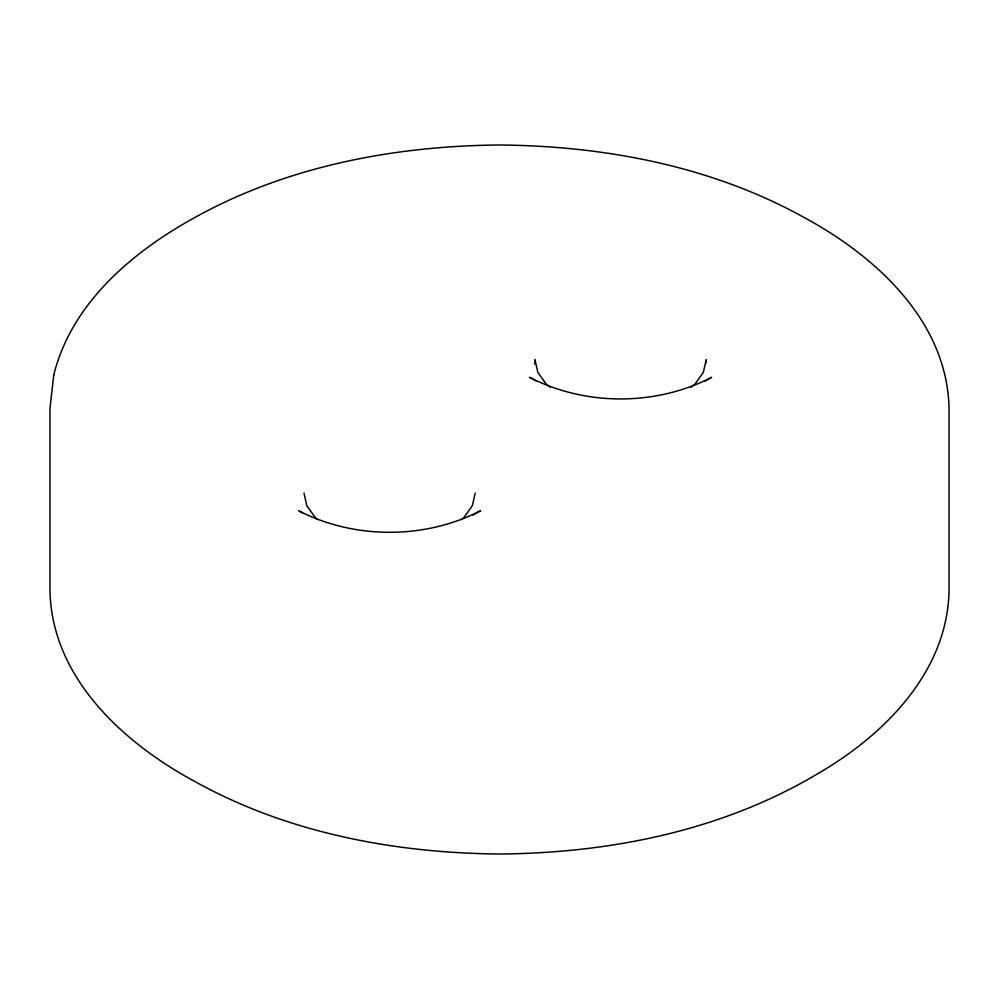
<?xml version="1.0" encoding="UTF-8"?>
<svg xmlns="http://www.w3.org/2000/svg" width="999" height="999" viewBox="0 0 999 999"><rect width="100%" height="100%" fill="white"/><g stroke="black" fill="none" stroke-linecap="round" stroke-linejoin="round"><path stroke-width="1.5" d="M475.212 493.044L472.302 505.844L463.748 517.757L461.263 519.617M691.046 387.175L694.755 384.39L703.308 372.465L706.231 359.665L706.231 362.774M705.044 381.069L711.675 377.297C655.681 406.143 585.514 406.143 529.507 377.297L536.151 381.069M472.702 515.197L480.669 510.676C424.675 539.51 354.495 539.51 298.501 510.676M299.825 511.426L302.485 512.937M550.149 387.175L546.441 384.39L537.887 372.465L534.964 359.665L534.964 364.335M317.907 519.617L315.434 517.757L306.88 505.844L303.958 493.044M53.796 374.737L49.95 408.603L49.95 590.397C51.673 677.247 122.427 742.182 193.756 780.893C286.613 832.766 393.968 853.071 499.5 854.008C609.652 853.109 721.915 830.806 817.382 773.913C883.953 735.451 947.601 672.027 949.05 590.397L949.05 408.603C947.327 321.753 876.573 256.818 805.244 218.107C712.387 166.234 605.032 145.929 499.5 144.992C393.968 145.929 286.613 166.234 193.756 218.107C131.693 252.51 71.791 303.197 53.796 374.737"/></g></svg>
